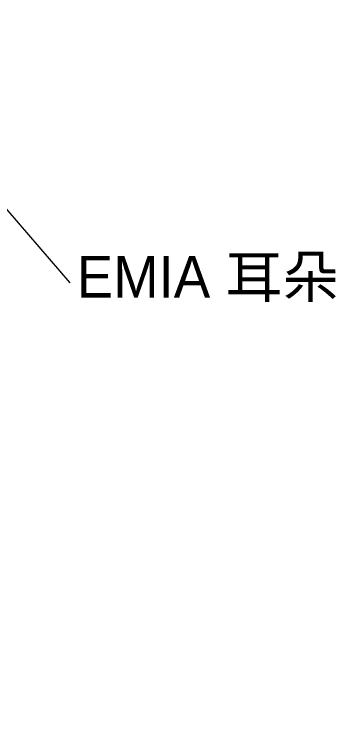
# Model space of a CAD drawing. Extents: x 2541 to 3941, y 2348 to 3338.
# Drawn here: x 2979 to 3034.5, y 2979.6 to 3102.1 of the extents above; entities that cross this region are included whole.
import ezdxf

# ---------------------------------------------------------------- set-up
doc = ezdxf.new("R2010")
doc.units = 0
doc.layers.get('Defpoints').update_dxf_attribs({"lineweight": 0})
doc.layers.add('EMI-T', color=6, linetype='Continuous', lineweight=0)
doc.layers.add('尺寸線', color=3, linetype='Continuous', lineweight=0)
doc.styles.get("Standard").update_dxf_attribs({"font": 'simplex.shx', "height": 2.7})
doc.dimstyles.get("Standard").update_dxf_attribs({"dimtxt": 6, "dimasz": 0.18, "dimexe": 0.18, "dimexo": 0.0625, "dimgap": 0.09, "dimtad": 0, "dimtih": 1, "dimtoh": 1, "dimdec": 4, "dimzin": 0, "dimdsep": 46, "dimtxsty": 'Standard', "dimcen": 0.09, "dimadec": 0, "dimazin": 0, "dimtfac": 1, "dimtdec": 4, "dimtofl": 0, "dimtmove": 0, "dimatfit": 3, "dimfxl": 0, "dimtolj": 1, "dimtzin": 0, "dimarcsym": 0})

# ---------------------------------------------------------------- blocks, each defined once
blk = doc.blocks.new('*D36')
at = {"layer": 'Defpoints', "color": 0, "linetype": 'Continuous'}
for p in [(2937.17, 3100.62), (2983.98, 2735.88), (2957.62, 2734.41)]:
    blk.add_point(p, dxfattribs=at)
at = {"layer": '尺寸線', "color": 0, "linetype": 'Continuous', "lineweight": -2}
for p, q in [((2937.24, 3100.63), (2963.72, 3102.11)), ((2963.55, 3101.92), (2973.68, 2920.43)), ((2983.97, 2736.06), (2973.84, 2917.55)), ((2957.68, 2734.41), (2984.16, 2735.89))]:
    blk.add_line(p, q, dxfattribs=at)
at = {"layer": '尺寸線', "color": 0, "linetype": 'Continuous'}
for points in [[(2963.58, 3101.92), (2963.52, 3101.91), (2963.54, 3102.1)], [(2983.94, 2736.06), (2984, 2736.06), (2983.98, 2735.88)]]:
    blk.add_solid(points, dxfattribs=at)
at = {"layer": '尺寸線', "color": 0, "linetype": 'Continuous', "insert": (2973.76, 2918.99), "char_height": 2.7, "attachment_point": 5}
blk.add_mtext('\\A1;366.7889', dxfattribs=at)

msp = doc.modelspace()

# ---------------------------------------------------------------- linework, layer by layer
at = {"layer": 'EMI-T', "linetype": 'Continuous'}
msp.add_line((2971.56314, 3075.42653), (2988.59193, 3055.66001), dxfattribs=at)

# ---------------------------------------------------------------- texts
at = {"layer": 'EMI-T', "insert": (2989.79983, 3060.31449), "char_height": 7.2, "width": 226.0028897, "attachment_point": 1}
msp.add_mtext('{\\fPMingLiU|b0|i0|c136|p18;EMIA 耳朵}', dxfattribs=at)

# ---------------------------------------------------------------- dimensions: what is measured, and where the dimension line sits
at = {"layer": '尺寸線', "linetype": 'Continuous'}
dim = msp.add_aligned_dim(p1=(2937.17438, 3100.62391), p2=(2957.61908, 2734.40528), distance=26.40665, dimstyle='Standard', dxfattribs=at)
dim.commit()
dim.dimension.update_dxf_attribs({"geometry": '*D36', "text_midpoint": (2973.76233, 2918.9865)})

doc.saveas('drawing.dxf')
